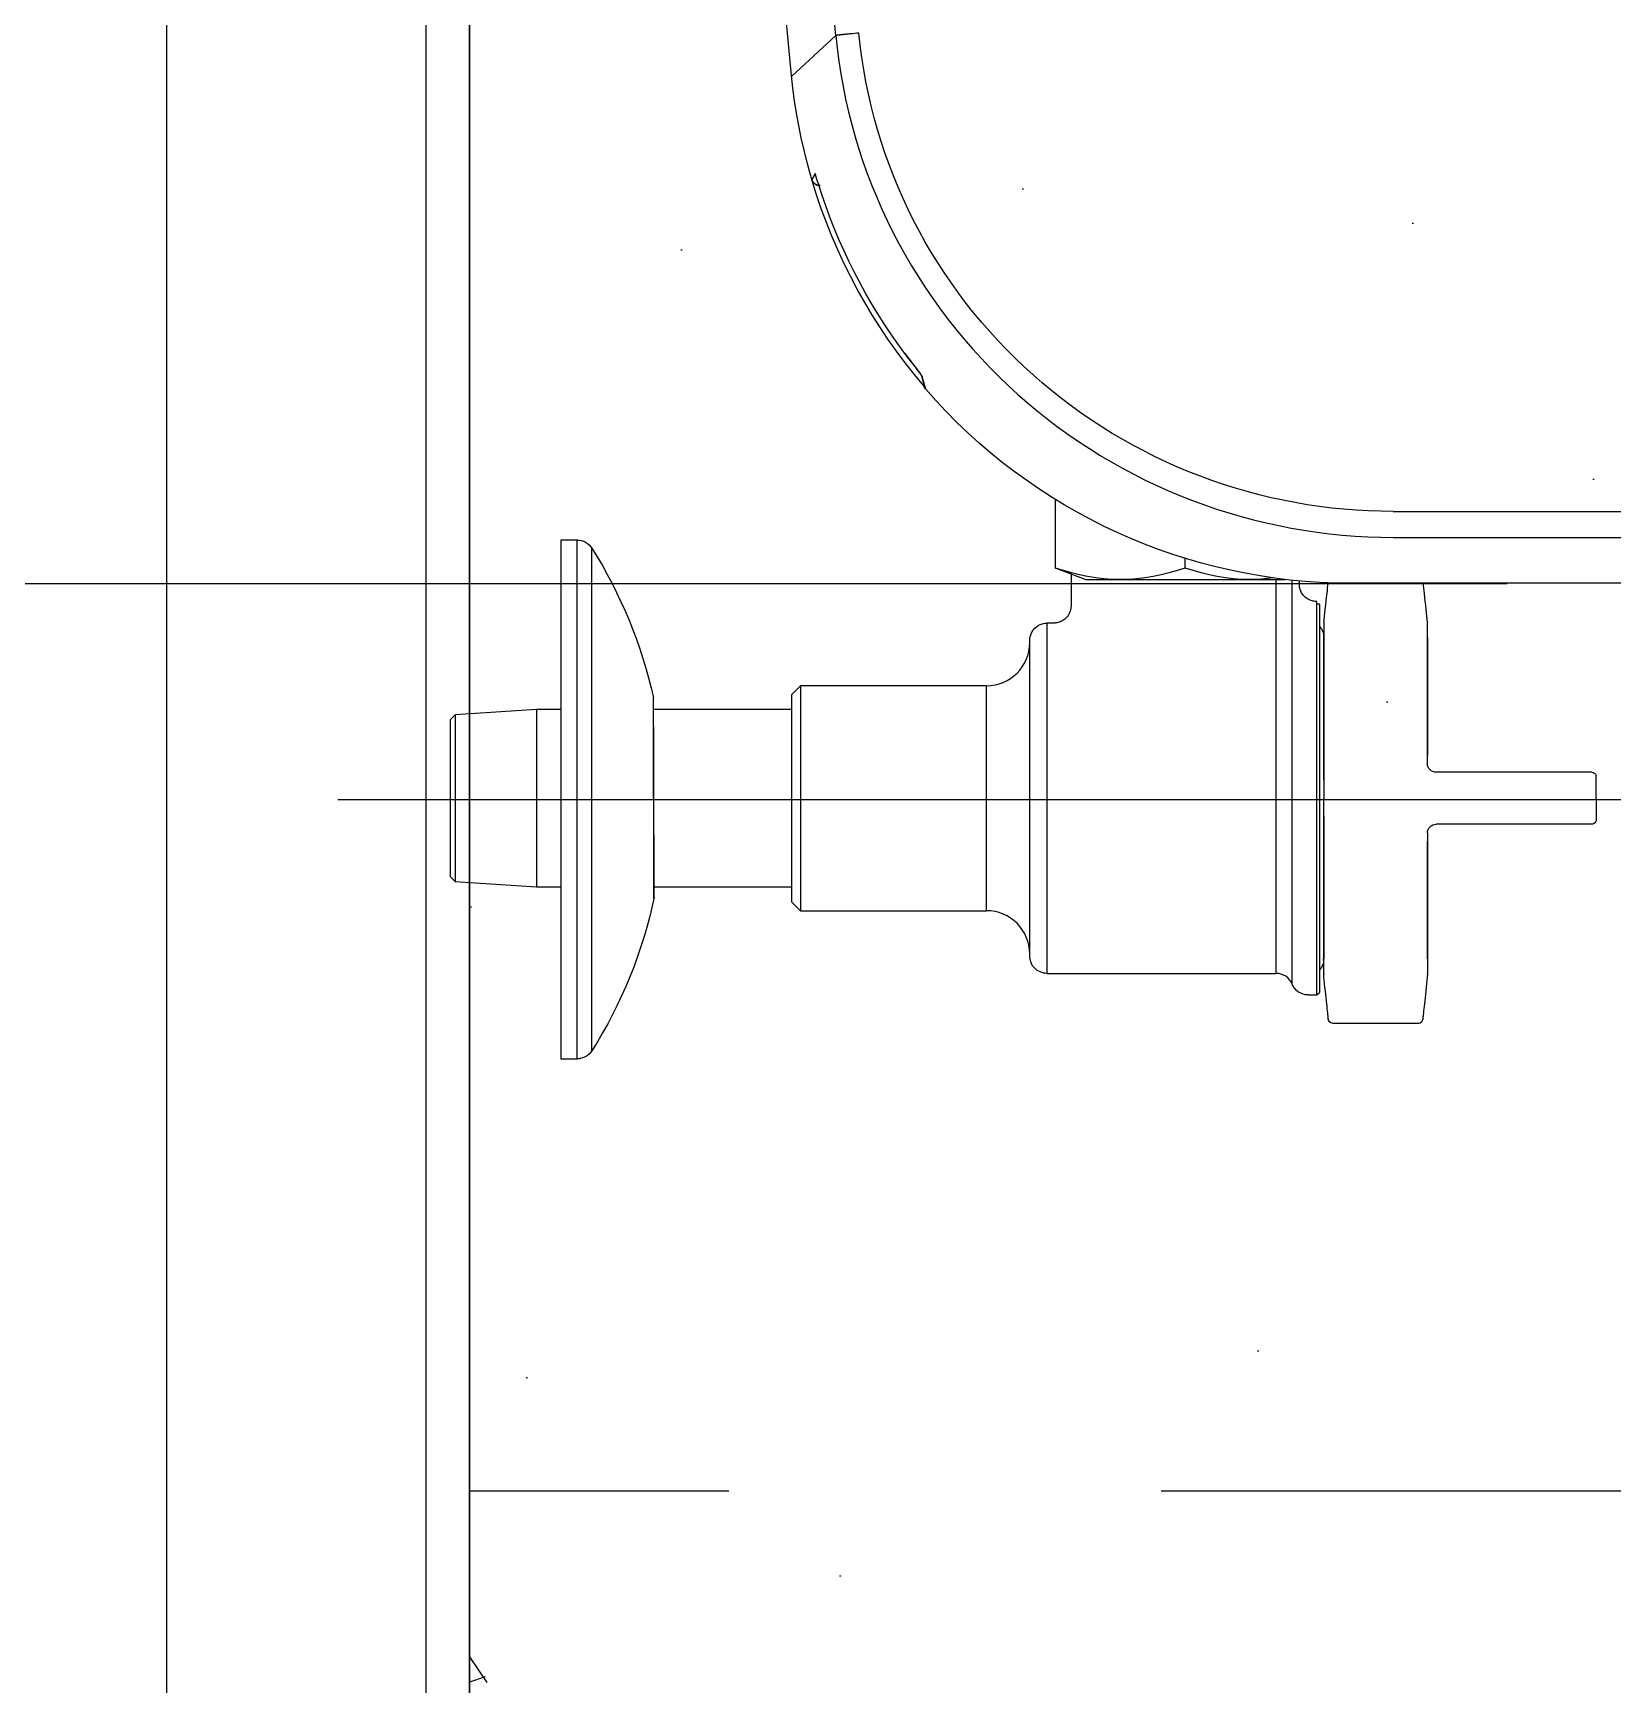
# Model space of a CAD drawing. Header units: millimetres. Extents: x 7086022 to 7120578, y 229555 to 276126.
# Drawn here: x 7109647.6 to 7109830.3, y 268007.5 to 268198.6 of the extents above; entities that cross this region are included whole.
import ezdxf
from ezdxf.xclip import XClip

# ---------------------------------------------------------------- set-up
doc = ezdxf.new("R2010")
doc.units = ezdxf.units.MM
doc.header["$LTSCALE"] = 100
doc.header["$XCLIPFRAME"] = 2
doc.linetypes.add('U-84C-EX$0$CEN', pattern=[62, 60, -1, 0, -1])
doc.linetypes.add('U-84C-EX$0$HD', pattern=[2.5, 1.5, -1])
for name, color, linetype in [('BP', 7, 'Continuous'), ('U-84C-EX$0$CEN', 1, 'U-84C-EX$0$CEN'), ('U-84C-EX$0$FIN', 5, 'Continuous'), ('U-84C-EX$0$FUR_욕실', 6, 'Continuous'), ('U-84C-EX$0$HAT', 8, 'Continuous'), ('U-84C-EX$0$WAL', 3, 'Continuous')]:
    doc.layers.add(name, color=color, linetype=linetype)
doc.layers.add('U-84C-EX$0$Defpoint', color=142, linetype='Continuous', plot=False)
doc.layers.add('U-84C-EX$0$MC', color=152, linetype='Continuous', plot=False)

# ---------------------------------------------------------------- blocks, each defined once
blk = doc.blocks.new('U-84C-EX$0$대변기')
at = {"layer": 'U-84C-EX$0$FUR_욕실'}
for p, q in [((-19.96, 250), (-18.05, 250)), ((-19.96, 220), (-19.96, 250)), ((-18.05, 250), (-18.05, 190)), ((-16.36, 249.07), (-16.36, 220)), ((69.29, 245.86), (79.24, 245.86)), ((66.47, 242.61), (67.47, 242.61)), ((67.47, 242.61), (67.77, 242.31)), ((67.77, 219.86), (67.77, 242.31)), ((36.27, 240.11), (62.77, 240.11)), ((36.27, 219.86), (36.27, 240.11)), ((68.27, 240.13), (68.27, 238.35)), ((80.27, 238.35), (80.27, 240.13)), ((68.26, 238.59), (68.26, 238.44)), ((68.26, 237.36), (68.27, 237.41)), ((68.27, 221.94), (68.27, 238.43)), ((68.27, 238.35), (68.27, 219.86)), ((80.26, 238.43), (80.26, 224.86)), ((80.27, 223.86), (80.27, 238.35)), ((6.77, 231.86), (7.77, 232.86)), ((6.77, 231.86), (6.77, 207.86)), ((7.77, 232.86), (29.27, 232.86)), ((7.77, 219.86), (7.77, 232.86)), ((29.27, 232.86), (29.27, 206.86)), ((-32.75, 228.92), (-32.17, 229.5)), ((-32.17, 229.5), (-22.75, 230.11)), ((-32.17, 219.86), (-32.17, 229.5)), ((-22.75, 230.11), (-19.96, 230.11)), ((-22.75, 219.86), (-22.75, 230.11)), ((-9.16, 230.11), (6.77, 230.11)), ((-32.75, 219.86), (-32.75, 228.92)), ((99.27, 222.86), (81.27, 222.86)), ((99.77, 221.99), (99.77, 222.36)), ((99.77, 219.86), (99.77, 221.99)), ((-32.75, 210.79), (-32.75, 219.86)), ((-32.17, 210.21), (-32.17, 219.86)), ((-22.75, 209.61), (-22.75, 219.86)), ((-19.96, 190), (-19.96, 220)), ((-16.36, 220), (-16.36, 190.93)), ((7.77, 206.86), (7.77, 219.86)), ((99.77, 219.86), (99.77, 217.72)), ((99.27, 216.86), (81.27, 216.86)), ((99.77, 217.72), (99.77, 217.36)), ((-32.17, 210.21), (-32.75, 210.79)), ((-22.75, 209.61), (-32.17, 210.21)), ((-19.96, 209.61), (-22.75, 209.61)), ((6.77, 209.61), (-9.22, 209.61)), ((7.77, 206.86), (6.77, 207.86)), ((29.27, 206.86), (7.77, 206.86)), ((68.26, 202.35), (68.27, 202.31)), ((-18.05, 190), (-19.96, 190))]:
    blk.add_line(p, q, dxfattribs=at)
at = {"layer": 'U-84C-EX$0$FUR_욕실', "color": 8}
blk.add_line((-45.75, 220), (115.01, 220), dxfattribs=at)
at = {"layer": 'U-84C-EX$0$FUR_욕실'}
for centre, radius, start, end in [((-18.05, 248), 2, 32.231, 90), ((-62.46, 220), 54.5, 11.9772, 32.231), ((66.47, 240.61), 2, 90, 157.9757), ((36.27, 238.11), 2, 90, 180), ((66.76, 238.59), 1.5, 0, 47.9982), ((81.27, 223.86), 1, 180, 270), ((99.27, 222.36), 0.5, 0, 90), ((81.27, 215.86), 1, 90, 180), ((99.27, 217.36), 0.5, 270, 0), ((-62.46, 220), 54.5, 327.769, 347.5303), ((-18.05, 192), 2, 270, 327.769)]:
    blk.add_arc(centre, radius, start, end, dxfattribs=at)
at = {"layer": 'U-84C-EX$0$FUR_욕실', "extrusion": (0, 0, -1)}
for centre, radius, start, end in [((-62.77, 242.11), 2, 202.0243, 270), ((-29.27, 237.86), 5, 180, 270), ((-29.27, 201.86), 5, 90, 180)]:
    blk.add_arc(centre, radius, start, end, dxfattribs=at)
at = {"layer": 'U-84C-EX$0$FUR_욕실'}
blk.add_ellipse((69.3, 245.36), major_axis=(0.5, 0), ratio=1, start_param=1.622209, end_param=3.041229, dxfattribs=at)
at = {"layer": 'U-84C-EX$0$FUR_욕실', "extrusion": (0, 0, -1)}
for centre, major_axis, ratio, start_param, end_param in [((79.23, 245.36), (-0.5, 0), 1, 1.622209, 3.041229), ((68.77, 240.13), (0.5, 0), 0.902862, 3.141593, 3.316126), ((79.77, 240.13), (0.5, 0), 0.902862, 6.108652, 6.283185), ((68.77, 238.35), (-0.5, 0), 0.823761, 0, 0.174533)]:
    blk.add_ellipse(centre, major_axis=major_axis, ratio=ratio, start_param=start_param, end_param=end_param, dxfattribs=at)
at = {"layer": 'U-84C-EX$0$FUR_욕실'}
for points in [[(68.81, 245.44), (68.81, 245.44), (68.67, 244.06), (68.41, 241.71)], [(68.41, 241.71), (68.35, 241.16), (68.3, 240.66), (68.27, 240.21)], [(80.26, 240.21), (80.23, 240.66), (80.18, 241.16), (80.12, 241.71)], [(-9.18, 231.46), (-9.18, 231.46), (-9.18, 231.44), (-9.18, 231.4)], [(-9.24, 210.83), (-9.24, 209.16), (-9.25, 208.25), (-9.25, 208.25)]]:
    blk.add_open_spline(points, degree=3, dxfattribs=at)
for points, knots in [([(80.12, 241.71), (79.86, 244.06), (79.72, 245.44), (79.72, 245.44), (79.72, 245.44), (79.72, 245.44)], [0, 0, 0, 0, 0.999952, 0.999952, 1, 1, 1, 1]), ([(-9.18, 231.4), (-9.18, 231.4), (-9.18, 231.4), (-9.18, 231.08), (-9.19, 229.51), (-9.2, 224.8), (-9.21, 221.65), (-9.23, 215.63), (-9.23, 212.76), (-9.24, 210.83)], [0, 0, 0, 0, 0.002038, 0.002038, 0.334692, 0.334692, 0.667346, 0.667346, 1, 1, 1, 1]), ([(-9.16, 231.25), (-9.16, 231.24), (-9.16, 231.02), (-9.16, 229.61), (-9.17, 226.59), (-9.18, 222.57), (-9.2, 218.19), (-9.21, 214.29), (-9.21, 212.39), (-9.21, 211.65)], [0, 0, 0, 0, 0.086554, 0.241731, 0.40047, 0.559442, 0.71839, 0.877213, 1, 1, 1, 1]), ([(-9.21, 211.65), (-9.22, 211.39), (-9.22, 210.05), (-9.22, 208.86), (-9.22, 208.47), (-9.22, 208.46)], [0, 0, 0, 0, 0.113221, 0.613862, 1, 1, 1, 1])]:
    blk.add_open_spline(points, degree=3, knots=knots, dxfattribs=at)
blk.add_wipeout([(22.25, 172.54), (8.91, 147.75), (6.75, 136.34), (0, 0), (6.75, -136.34), (8.91, -147.75), (22.08, -172.29), (48.75, -190.93), (71.39, -195), (166.78, -195), (163.87, -199.59), (211.56, -201.09), (211.59, -201.6), (211.81, -202.64), (212.51, -203.59), (213.12, -203.98), (214.15, -204.2), (220.75, -204.2), (220.75, -206.36), (211.68, -206.36), (211.16, -206.4), (210.27, -206.68), (209.31, -207.43), (208.75, -208.41), (208.59, -209.09), (208.56, -209.46), (208.57, -265.02), (208.68, -265.02), (208.78, -265.75), (209.15, -266.63), (209.44, -267.04), (210.11, -267.63), (210.66, -267.92), (211.05, -268.03), (211.75, -268.12), (489.29, -268.12), (490.39, -267.86), (490.87, -267.71), (491.45, -267.22), (492.01, -266.5), (492.24, -265.95), (492.34, -265.59), (492.39, -265), (492.39, -209.47), (492.27, -208.62), (492.05, -208.04), (491.65, -207.42), (491.18, -206.97), (490.66, -206.65), (490.05, -206.44), (489.56, -206.38), (489.29, -206.36), (294.65, -206.36), (294.65, -204.2), (299.37, -204.2), (299.93, -204.14), (300.82, -203.77), (301.13, -203.53), (301.57, -203.01), (301.8, -202.57), (301.98, -201.86), (301.98, -201.81), (356.76, -202.11), (409.65, -200.73), (451.07, -197.49), (521.76, -184.13), (558.83, -171.77), (607.51, -146.93), (640.32, -121.72), (666.4, -92.64), (682.86, -64.81), (689.37, -48.84), (694.46, -30.58), (696.68, -17.3), (697.46, -8.65), (697.7, 0.02), (696.02, 21.31), (691.27, 41.8), (683.34, 62.6), (669.05, 87.71), (652.78, 108.07), (630.64, 128.96), (599.08, 150.93), (558.2, 170.85), (516.94, 184.22), (478.6, 192.5), (440.58, 197.36), (409.56, 199.56), (375.33, 200.69), (311.09, 200.7), (281.72, 200.87), (251.35, 200.76), (223.33, 200.38), (188.29, 199.95), (182.4, 198.16), (177.52, 194.77), (79.8, 195), (40.7, 194.57), (37.25, 193.23), (37.25, 185.31)]).dxf.layer = 'U-84C-EX$0$FUR_욕실'
for p, q in [((64.62, 241.36), (64.62, 194.65)), ((67.47, 242.61), (67.47, 197.11)), ((62.77, 240.11), (62.77, 194.57)), ((34.27, 238.11), (34.27, 201.61)), ((36.27, 199.61), (36.27, 219.86)), ((67.77, 197.41), (67.77, 219.86)), ((68.27, 201.36), (68.27, 219.86)), ((68.27, 217.77), (68.27, 201.29)), ((80.26, 201.29), (80.26, 214.86)), ((80.27, 215.86), (80.27, 201.36)), ((68.26, 201.12), (68.26, 201.27)), ((68.27, 199.58), (68.27, 201.36)), ((80.27, 201.36), (80.27, 199.58)), ((37.21, 199.61), (36.27, 199.61)), ((39.05, 193.92), (39.05, 197.71)), ((67.77, 197.41), (67.47, 197.41)), ((65.47, 195.17), (65.47, 194.73)), ((321.99, 195), (71.39, 195)), ((40.7, 194.57), (37.25, 193.23)), ((37.25, 193.23), (37.25, 185.31)), ((40.7, 194.57), (63.79, 194.57)), ((52.25, 193.23), (52.25, 192.12)), ((63.79, 194.57), (63.82, 194.56)), ((21.78, 171.2), (22.04, 172.14)), ((22.25, 172.54), (21.99, 171.62)), ((20.34, 169.09), (21.25, 170.29)), ((21.7, 170.9), (21.78, 171.2)), ((21.7, 170.89), (21.71, 170.91)), ((21.99, 171.62), (21.86, 171.15)), ((19.83, 168.41), (20.34, 169.09)), ((19.83, 168.41), (19.83, 168.41)), ((9.47, 147.6), (9.5, 147.7)), ((6.75, 136.34), (11.84, 131.64))]:
    blk.add_line(p, q, dxfattribs=at)
blk.add_lwpolyline([(21.25, 170.29), (21.39, 170.47), (21.51, 170.64), (21.62, 170.78), (21.7, 170.89)], dxfattribs=at)
for centre, radius, start, end in [((36.27, 201.61), 2, 180, 270), ((66.76, 201.12), 1.5, 312.0018, 0), ((71.39, 130), 65, 90.0014, 139.117), ((87.46, 19012.52), 18822.83, 269.966177, 270.32705), ((87.94, 18978.66), 18791.97, 269.964495, 270.327497), ((70.98, 130.12), 64.52, 139.344, 163.4943), ((17.3, 174.04), 5.41, 324.5302, 325.7436), ((22.62, 170.51), 0.991, 139.8072, 153.1621), ((71.82, 129.55), 64.91, 143.2192, 162.8401), ((169.06, 56.81), 186.34, 142.707, 143.2078), ((10.04, 148.01), 1, 90.1775, 163.4084), ((72.12, 129.83), 65.7, 164.1787, 174.3626), ((71.6, 129.91), 65.18, 163.6141, 164.1219), ((72.17, 129.45), 65.28, 162.848, 163.8535), ((1331.4, 5.21), 1331.13, 174.34883, 175.48112), ((1384, -0.01), 1378.46, 174.51961, 179.99966)]:
    blk.add_arc(centre, radius, start, end, dxfattribs=at)
for centre, major_axis, ratio, start_param, end_param in [((68.77, 201.36), (-0.5, 0), 0.823761, 0, 0.174533), ((68.77, 199.58), (0.5, 0), 0.902862, 3.141593, 3.316126), ((79.77, 199.58), (0.5, 0), 0.902862, 6.108652, 6.283185)]:
    blk.add_ellipse(centre, major_axis=major_axis, ratio=ratio, start_param=start_param, end_param=end_param, dxfattribs=at)
for points, knots in [([(39.02, 197.72), (39.03, 197.78), (39.04, 198.07), (38.83, 198.59), (38.4, 199.14), (37.86, 199.46), (37.45, 199.59), (37.24, 199.59), (37.2, 199.59)], [0, 0, 0, 0, 0.059112, 0.308232, 0.560337, 0.780345, 0.960787, 1, 1, 1, 1]), ([(67.47, 197.11), (67.2, 197.09), (66.84, 197.04), (66.28, 196.78), (65.76, 196.27), (65.49, 195.68), (65.46, 195.3), (65.47, 195.17)], [0, 0, 0, 0, 0.142891, 0.367394, 0.608906, 0.873079, 1, 1, 1, 1]), ([(52.25, 193.23), (49.8, 194.04), (47.31, 194.57), (42.21, 194.57), (39.7, 194.04), (37.25, 193.23)], [0, 0, 0, 0, 0.5, 0.5, 1, 1, 1, 1]), ([(62.44, 194.38), (61.55, 194.5), (60.66, 194.57), (57.21, 194.57), (54.7, 194.04), (52.25, 193.23)], [0.323442, 0.323442, 0.323442, 0.323442, 0.5, 0.5, 1, 1, 1, 1]), ([(11.84, 131.64), (12.22, 135.6), (13.72, 143.45), (18.13, 154.57), (24.51, 164.66), (32.64, 173.41), (42.23, 180.51), (52.96, 185.76), (64.45, 188.97), (72.38, 189.69), (76.34, 189.69)], [0, 0, 0, 0, 0.125651, 0.250302, 0.375666, 0.500193, 0.62538, 0.750073, 0.87514, 1, 1, 1, 1]), ([(76.29, 186.69), (72.5, 186.69), (64.9, 186.01), (53.9, 182.95), (43.62, 177.95), (34.44, 171.17), (26.65, 162.83), (20.54, 153.22), (16.32, 142.61), (14.89, 135.13), (14.52, 131.36)], [0, 0, 0, 0, 0.125158, 0.250483, 0.375338, 0.500608, 0.625088, 0.750283, 0.874667, 1, 1, 1, 1]), ([(20.81, 169.71), (20.9, 169.82), (21.2, 170.22), (21.5, 170.61), (21.71, 170.91)], [0, 0, 0, 0, 0.283291, 1, 1, 1, 1]), ([(21.78, 171), (21.79, 171.02), (21.82, 171.07), (21.85, 171.11), (21.86, 171.15)], [0, 0, 0, 0, 0.353351, 1, 1, 1, 1]), ([(9.13, 148.45), (9.12, 148.43), (9.1, 148.39), (9.08, 148.34), (9.07, 148.3)], [0, 0, 0, 0, 0.279394, 1, 1, 1, 1]), ([(14.52, 131.36), (14.19, 131.39), (13.7, 131.44), (13.07, 131.5), (12.68, 131.54), (12.35, 131.58), (12.1, 131.6), (11.95, 131.63), (11.86, 131.64), (11.85, 131.65)], [0, 0, 0, 0, 0.378696, 0.548644, 0.69765, 0.820289, 0.91316, 0.973567, 1, 1, 1, 1])]:
    blk.add_open_spline(points, degree=3, knots=knots, dxfattribs=at)
for points in [[(68.41, 198), (68.35, 198.55), (68.3, 199.05), (68.27, 199.5)], [(80.26, 199.5), (80.23, 199.05), (80.18, 198.55), (80.12, 198)], [(68.74, 194.95), (68.68, 195.57), (68.57, 196.62), (68.41, 198)], [(80.12, 198), (79.97, 196.66), (79.86, 195.63), (79.8, 195)], [(37.25, 193.23), (37.83, 193.42), (38.42, 193.6), (39.01, 193.76)], [(22.25, 172.54), (22.15, 172.43), (22.08, 172.29), (22.04, 172.14)], [(10.03, 149.02), (9.9, 149.02), (9.76, 148.99), (9.63, 148.94)], [(9.47, 147.6), (9.34, 147.83), (9.21, 148.07), (9.07, 148.3)], [(9.63, 148.94), (9.42, 148.84), (9.23, 148.66), (9.13, 148.45)]]:
    blk.add_open_spline(points, degree=3, dxfattribs=at)
blk = doc.blocks.new('U-84C-EX$0$욕실-39')
at = {"layer": 'U-84C-EX$0$Defpoint'}
blk.add_lwpolyline([(-1000, 2300), (-1000, 1400), (-1500, 1400), (-1500, 0), (0, 0), (0, 2300)], close=True, dxfattribs=at)
at = {"layer": 'U-84C-EX$0$FUR_욕실', "color": 8, "linetype": 'U-84C-EX$0$HD', "ltscale": 0.5}
blk.add_lwpolyline([(-1500, 700), (-1500, 1400), (-1345, 1400), (-1345, 700)], close=True, dxfattribs=at)
at = {"layer": 'U-84C-EX$0$FUR_욕실'}
blk.add_blockref('U-84C-EX$0$대변기', (-1469.49, 399.99), dxfattribs=at)
at = {"layer": 'U-84C-EX$0$HAT'}
h = blk.add_hatch(dxfattribs=at)
h.set_pattern_fill('AR-CONC', color=252, angle=90)
h.set_pattern_definition([(140, (802930.75, -2615083.35), (15.9390865, 182.184669), [19.05, -209.55]), (85, (802930.75, -2615083.35), (-191.056845, -35.24342), [15.24, -167.640584]), (190.4514444, (802932.07, -2615068.17), (-175.117751, 146.941248), [16.190009, -178.090245]), (136.1842, (802879.95, -2615083.35), (42.04233, 271.07904), [28.575, -314.325]), (186.635557, (802883.45, -2615060.76), (-247.426123, 237.404135), [24.285023, -267.135608]), (81.184151, (802879.95, -2615083.35), (-247.426123, 237.404135), [22.859967, -251.459732]), (111, (802892.65, -2615057.95), (102.265199, 151.614391), [19.05, -209.55]), (56, (802892.65, -2615057.95), (-184.187966, 61.802029), [15.24, -167.64]), (161.451445, (802901.17, -2615045.32), (-81.922768, 213.41642), [16.190009, -178.089938]), (127.4999997, (802930.746, -2615083.35), (-84.5550389, 3.0886037), [0, -165.608, 0, -170.18, 0, -168.275]), (97.4999997, (802930.75, -2615083.35), (-100.1805745, 66.819663), [0, -97.028, 0, -161.798, 0, -64.135]), (57.4999997, (802930.746, -2615139.993), (5.7287447, 135.5905951), [0, -63.5, 0, -198.12, 0, -262.89]), (47.4999997, (802930.75, -2615165.39), (-25.4264903, 148.1291815), [0, -82.55, 0, -131.572, 0, -186.69])])
h.paths.add_polyline_path([(-1340, 1400), (-1340, 0), (-1500, 0), (-1500, 1400)])
at = {"layer": 'U-84C-EX$0$FUR_욕실'}
blk.add_lwpolyline([(-1500, 1400), (-1340, 1400), (-1340, 0), (-1500, 0)], close=True, dxfattribs=at)
blk = doc.blocks.new('U-84C-EX')
at = {"layer": 'U-84C-EX$0$CEN'}
blk.add_line((12985, 625), (12985, -510), dxfattribs=at)
at = {"layer": 'U-84C-EX$0$FIN'}
blk.add_line((12175, -385), (13585, -385), dxfattribs=at)
at = {"layer": 'U-84C-EX$0$MC'}
blk.add_line((11900, -390), (13860, -390), dxfattribs=at)
at = {"layer": 'U-84C-EX$0$WAL'}
blk.add_line((12145, -355), (13615, -355), dxfattribs=at)
at = {"layer": 'U-84C-EX$0$FUR_욕실', "xscale": -1.000000000000001, "rotation": 90}
blk.add_blockref('U-84C-EX$0$욕실-39', (13580, -1890), dxfattribs=at)

msp = doc.modelspace()

# ---------------------------------------------------------------- block references
at = {"layer": 'BP'}
ref = msp.add_blockref('U-84C-EX', (7109308.06, 255149.92), dxfattribs=dict(at, rotation=90.00000000000001))
XClip(ref).set_block_clipping_path([(17025.0000000027, -7770.1978698205), (17025.0000000019, 3020), (4400.0000000005, 3020), (4400.0000000005, 2090.0000000009), (4294.9999999999, 2090), (4295.0000000005, 325.0000000009), (-0.0000000001, 325.0000000009), (-0.0000000001, -7770.1978698205)])

doc.saveas('drawing.dxf')
